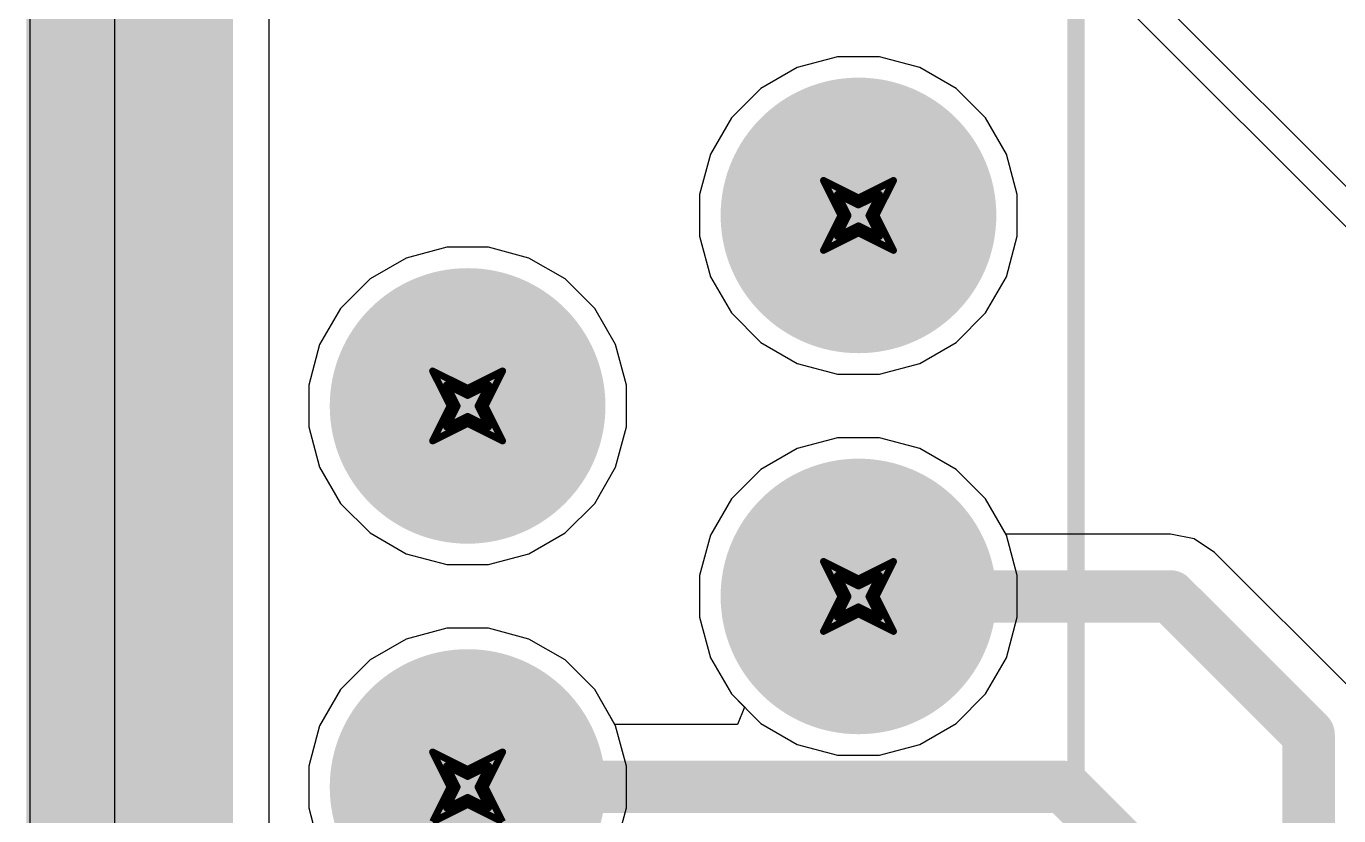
# Model space of a CAD drawing. Header units: inches. Extents: x -7 to 5163, y -3 to 5149.
# Drawn here: x 1.98 to 11.51, y 120.59 to 126.33 of the extents above; entities that cross this region are included whole.
import ezdxf

# ---------------------------------------------------------------- set-up
doc = ezdxf.new("R2010")
doc.units = ezdxf.units.IN
for name, color, linetype in [('Bottom Layer', 5, 'Continuous'), ('Bottom Solder', 6, 'Continuous'), ('Drill Drawing', 1, 'Continuous'), ('GND', 76, 'Continuous'), ('Multi-Layer', 9, 'Continuous'), ('Pad Holes', 156, 'Continuous'), ('PWR', 16, 'Continuous'), ('Top Layer', 1, 'Continuous'), ('Top Overlay', 2, 'Continuous'), ('Top Solder', 216, 'Continuous')]:
    doc.layers.add(name, color=color, linetype=linetype)

# ---------------------------------------------------------------- blocks, each defined once
blk = doc.blocks.new('A_DF_09_A_KG_T2S_55')
at = {"layer": 'Bottom Layer'}
h = blk.add_hatch(color=5, dxfattribs=at)
edge = h.paths.add_edge_path()
edge.add_arc((-5.54, 1.42), 0.9, 0, 360)
h = blk.add_hatch(color=5, dxfattribs=at)
edge = h.paths.add_edge_path()
edge.add_arc((-2.77, 1.42), 0.9, 0, 360)
h = blk.add_hatch(color=5, dxfattribs=at)
edge = h.paths.add_edge_path()
edge.add_arc((-4.155, -1.42), 0.9, 0, 360)
h = blk.add_hatch(color=5, dxfattribs=at)
edge = h.paths.add_edge_path()
edge.add_arc((-1.385, -1.42), 0.9, 0, 360)
at = {"layer": 'Bottom Solder'}
h = blk.add_hatch(color=6, dxfattribs=at)
edge = h.paths.add_edge_path()
edge.add_arc((-5.54, 1.42), 1.0016, 0, 360)
h = blk.add_hatch(color=6, dxfattribs=at)
edge = h.paths.add_edge_path()
edge.add_arc((-2.77, 1.42), 1.0016, 0, 360)
h = blk.add_hatch(color=6, dxfattribs=at)
edge = h.paths.add_edge_path()
edge.add_arc((-4.155, -1.42), 1.0016, 0, 360)
h = blk.add_hatch(color=6, dxfattribs=at)
edge = h.paths.add_edge_path()
edge.add_arc((-1.385, -1.42), 1.0016, 0, 360)
at = {"layer": 'GND'}
h = blk.add_hatch(color=76, dxfattribs=at)
edge = h.paths.add_edge_path()
edge.add_arc((-5.54, 1.42), 0.9, 0, 360)
h = blk.add_hatch(color=76, dxfattribs=at)
edge = h.paths.add_edge_path()
edge.add_arc((-2.77, 1.42), 0.9, 0, 360)
h = blk.add_hatch(color=76, dxfattribs=at)
edge = h.paths.add_edge_path()
edge.add_arc((-4.155, -1.42), 0.9, 0, 360)
h = blk.add_hatch(color=76, dxfattribs=at)
edge = h.paths.add_edge_path()
edge.add_arc((-1.385, -1.42), 0.9, 0, 360)
at = {"layer": 'Multi-Layer'}
h = blk.add_hatch(color=9, dxfattribs=at)
edge = h.paths.add_edge_path()
edge.add_arc((-5.54, 1.42), 0.9, 0, 360)
h = blk.add_hatch(color=9, dxfattribs=at)
edge = h.paths.add_edge_path()
edge.add_arc((-2.77, 1.42), 0.9, 0, 360)
h = blk.add_hatch(color=9, dxfattribs=at)
edge = h.paths.add_edge_path()
edge.add_arc((-4.155, -1.42), 0.9, 0, 360)
h = blk.add_hatch(color=9, dxfattribs=at)
edge = h.paths.add_edge_path()
edge.add_arc((-1.385, -1.42), 0.9, 0, 360)
at = {"layer": 'Pad Holes'}
h = blk.add_hatch(color=7, dxfattribs=at)
edge = h.paths.add_edge_path()
edge.add_arc((-5.54, 1.42), 0.525, 0, 360)
h = blk.add_hatch(color=7, dxfattribs=at)
edge = h.paths.add_edge_path()
edge.add_arc((-2.77, 1.42), 0.525, 0, 360)
h = blk.add_hatch(color=7, dxfattribs=at)
edge = h.paths.add_edge_path()
edge.add_arc((-4.155, -1.42), 0.525, 0, 360)
h = blk.add_hatch(color=7, dxfattribs=at)
edge = h.paths.add_edge_path()
edge.add_arc((-1.385, -1.42), 0.525, 0, 360)
at = {"layer": 'PWR'}
h = blk.add_hatch(color=16, dxfattribs=at)
edge = h.paths.add_edge_path()
edge.add_arc((-5.54, 1.42), 0.9, 0, 360)
h = blk.add_hatch(color=16, dxfattribs=at)
edge = h.paths.add_edge_path()
edge.add_arc((-2.77, 1.42), 0.9, 0, 360)
h = blk.add_hatch(color=16, dxfattribs=at)
edge = h.paths.add_edge_path()
edge.add_arc((-4.155, -1.42), 0.9, 0, 360)
h = blk.add_hatch(color=16, dxfattribs=at)
edge = h.paths.add_edge_path()
edge.add_arc((-1.385, -1.42), 0.9, 0, 360)
at = {"layer": 'Top Layer'}
h = blk.add_hatch(color=1, dxfattribs=at)
edge = h.paths.add_edge_path()
edge.add_arc((-5.54, 1.42), 0.9, 0, 360)
h = blk.add_hatch(color=1, dxfattribs=at)
edge = h.paths.add_edge_path()
edge.add_arc((-2.77, 1.42), 0.9, 0, 360)
h = blk.add_hatch(color=1, dxfattribs=at)
edge = h.paths.add_edge_path()
edge.add_arc((-4.155, -1.42), 0.9, 0, 360)
h = blk.add_hatch(color=1, dxfattribs=at)
edge = h.paths.add_edge_path()
edge.add_arc((-1.385, -1.42), 0.9, 0, 360)
at = {"layer": 'Top Solder'}
h = blk.add_hatch(color=216, dxfattribs=at)
edge = h.paths.add_edge_path()
edge.add_arc((-5.54, 1.42), 1.0016, 0, 360)
h = blk.add_hatch(color=216, dxfattribs=at)
edge = h.paths.add_edge_path()
edge.add_arc((-2.77, 1.42), 1.0016, 0, 360)
h = blk.add_hatch(color=216, dxfattribs=at)
edge = h.paths.add_edge_path()
edge.add_arc((-4.155, -1.42), 1.0016, 0, 360)
h = blk.add_hatch(color=216, dxfattribs=at)
edge = h.paths.add_edge_path()
edge.add_arc((-1.385, -1.42), 1.0016, 0, 360)
at = {"layer": 'Top Overlay'}
blk.add_lwpolyline([(15.405, 3, 0.127, 0.127, 0), (-15.405, 3, 0.127, 0.127, 0)], format="xyseb", dxfattribs=at)

msp = doc.modelspace()

# ---------------------------------------------------------------- linework, layer by layer
at = {"layer": 'Bottom Layer'}
for p, q in [((2.0066, 106.7177), (2.0066, 176.3268)), ((3.7419, 113.1629), (3.7419, 147.1817)), ((7.8721, 123.336), (7.5786, 123.2574)), ((8.1759, 123.336), (7.8721, 123.336)), ((8.4694, 123.2574), (8.1759, 123.336)), ((7.5786, 123.2574), (7.3154, 123.1054)), ((8.7326, 123.1054), (8.4694, 123.2574)), ((7.3154, 123.1054), (7.1006, 122.8906)), ((8.9474, 122.8906), (8.7326, 123.1054)), ((7.1006, 122.8906), (6.9486, 122.6274)), ((9.0994, 122.6274), (8.9474, 122.8906)), ((6.9486, 122.6274), (6.87, 122.3339)), ((9.178, 122.3339), (9.0994, 122.6274)), ((6.87, 122.3339), (6.87, 122.0301)), ((9.178, 122.0301), (9.178, 122.3339)), ((6.87, 122.0301), (6.9486, 121.7366)), ((9.0994, 121.7366), (9.178, 122.0301)), ((5.0321, 121.951), (4.7386, 121.8724)), ((5.3359, 121.951), (5.0321, 121.951)), ((5.6294, 121.8724), (5.3359, 121.951)), ((4.7386, 121.8724), (4.4754, 121.7204)), ((5.8926, 121.7204), (5.6294, 121.8724)), ((4.4754, 121.7204), (4.2606, 121.5056)), ((6.1074, 121.5056), (5.8926, 121.7204)), ((6.9486, 121.7366), (7.1006, 121.4734)), ((8.9474, 121.4734), (9.0994, 121.7366)), ((4.2606, 121.5056), (4.1086, 121.2424)), ((6.2594, 121.2424), (6.1074, 121.5056)), ((7.1006, 121.4734), (7.3154, 121.2586)), ((8.7326, 121.2586), (8.9474, 121.4734)), ((4.1086, 121.2424), (4.03, 120.9489)), ((6.338, 120.9489), (6.2594, 121.2424)), ((7.3154, 121.2586), (7.5786, 121.1066)), ((8.4694, 121.1066), (8.7326, 121.2586)), ((7.5786, 121.1066), (7.8721, 121.028)), ((7.8721, 121.028), (8.1759, 121.028)), ((8.1759, 121.028), (8.4694, 121.1066)), ((4.03, 120.9489), (4.03, 120.6451)), ((6.338, 120.6451), (6.338, 120.9489)), ((4.03, 120.6451), (4.1086, 120.3516)), ((6.2594, 120.3516), (6.338, 120.6451))]:
    msp.add_line(p, q, dxfattribs=at)
msp.add_lwpolyline([(2.8805, 112.8061, 1.2, 1.2, 0), (2.8805, 147.5385, 1.2, 1.2, 0)], format="xyseb", dxfattribs=at)
at = {"layer": 'Drill Drawing'}
for points in [[(7.77, 125.206, 0.0508, 0.0508, 0), (8.024, 125.079, 0.0508, 0.0508, 0)], [(7.77, 125.206, 0.0508, 0.0508, 0), (7.897, 124.952, 0.0508, 0.0508, 0)], [(8.024, 125.079, 0.0508, 0.0508, 0), (8.278, 125.206, 0.0508, 0.0508, 0)], [(8.151, 124.952, 0.0508, 0.0508, 0), (8.278, 125.206, 0.0508, 0.0508, 0)], [(7.8716, 125.1044, 0.0508, 0.0508, 0), (8.024, 125.0282, 0.0508, 0.0508, 0)], [(7.8716, 125.1044, 0.0508, 0.0508, 0), (7.9478, 124.952, 0.0508, 0.0508, 0)], [(8.024, 125.0282, 0.0508, 0.0508, 0), (8.1764, 125.1044, 0.0508, 0.0508, 0)], [(8.1002, 124.952, 0.0508, 0.0508, 0), (8.1764, 125.1044, 0.0508, 0.0508, 0)], [(7.77, 124.698, 0.0508, 0.0508, 0), (7.897, 124.952, 0.0508, 0.0508, 0)], [(7.8716, 124.7996, 0.0508, 0.0508, 0), (7.9478, 124.952, 0.0508, 0.0508, 0)], [(8.1002, 124.952, 0.0508, 0.0508, 0), (8.1764, 124.7996, 0.0508, 0.0508, 0)], [(8.151, 124.952, 0.0508, 0.0508, 0), (8.278, 124.698, 0.0508, 0.0508, 0)], [(7.77, 124.698, 0.0508, 0.0508, 0), (8.024, 124.825, 0.0508, 0.0508, 0)], [(7.8716, 124.7996, 0.0508, 0.0508, 0), (8.024, 124.8758, 0.0508, 0.0508, 0)], [(8.024, 124.8758, 0.0508, 0.0508, 0), (8.1764, 124.7996, 0.0508, 0.0508, 0)], [(8.024, 124.825, 0.0508, 0.0508, 0), (8.278, 124.698, 0.0508, 0.0508, 0)], [(4.93, 123.821, 0.0508, 0.0508, 0), (5.184, 123.694, 0.0508, 0.0508, 0)], [(4.93, 123.821, 0.0508, 0.0508, 0), (5.057, 123.567, 0.0508, 0.0508, 0)], [(5.184, 123.694, 0.0508, 0.0508, 0), (5.438, 123.821, 0.0508, 0.0508, 0)], [(5.311, 123.567, 0.0508, 0.0508, 0), (5.438, 123.821, 0.0508, 0.0508, 0)], [(5.0316, 123.7194, 0.0508, 0.0508, 0), (5.184, 123.6432, 0.0508, 0.0508, 0)], [(5.0316, 123.7194, 0.0508, 0.0508, 0), (5.1078, 123.567, 0.0508, 0.0508, 0)], [(5.184, 123.6432, 0.0508, 0.0508, 0), (5.3364, 123.7194, 0.0508, 0.0508, 0)], [(5.2602, 123.567, 0.0508, 0.0508, 0), (5.3364, 123.7194, 0.0508, 0.0508, 0)], [(4.93, 123.313, 0.0508, 0.0508, 0), (5.057, 123.567, 0.0508, 0.0508, 0)], [(5.0316, 123.4146, 0.0508, 0.0508, 0), (5.1078, 123.567, 0.0508, 0.0508, 0)], [(5.2602, 123.567, 0.0508, 0.0508, 0), (5.3364, 123.4146, 0.0508, 0.0508, 0)], [(5.311, 123.567, 0.0508, 0.0508, 0), (5.438, 123.313, 0.0508, 0.0508, 0)], [(5.0316, 123.4146, 0.0508, 0.0508, 0), (5.184, 123.4908, 0.0508, 0.0508, 0)], [(5.184, 123.4908, 0.0508, 0.0508, 0), (5.3364, 123.4146, 0.0508, 0.0508, 0)], [(4.93, 123.313, 0.0508, 0.0508, 0), (5.184, 123.44, 0.0508, 0.0508, 0)], [(5.184, 123.44, 0.0508, 0.0508, 0), (5.438, 123.313, 0.0508, 0.0508, 0)], [(7.77, 122.436, 0.0508, 0.0508, 0), (8.024, 122.309, 0.0508, 0.0508, 0)], [(7.77, 122.436, 0.0508, 0.0508, 0), (7.897, 122.182, 0.0508, 0.0508, 0)], [(8.024, 122.309, 0.0508, 0.0508, 0), (8.278, 122.436, 0.0508, 0.0508, 0)], [(8.151, 122.182, 0.0508, 0.0508, 0), (8.278, 122.436, 0.0508, 0.0508, 0)], [(7.8716, 122.3344, 0.0508, 0.0508, 0), (8.024, 122.2582, 0.0508, 0.0508, 0)], [(7.8716, 122.3344, 0.0508, 0.0508, 0), (7.9478, 122.182, 0.0508, 0.0508, 0)], [(8.024, 122.2582, 0.0508, 0.0508, 0), (8.1764, 122.3344, 0.0508, 0.0508, 0)], [(8.1002, 122.182, 0.0508, 0.0508, 0), (8.1764, 122.3344, 0.0508, 0.0508, 0)], [(7.77, 121.928, 0.0508, 0.0508, 0), (7.897, 122.182, 0.0508, 0.0508, 0)], [(7.8716, 122.0296, 0.0508, 0.0508, 0), (7.9478, 122.182, 0.0508, 0.0508, 0)], [(8.1002, 122.182, 0.0508, 0.0508, 0), (8.1764, 122.0296, 0.0508, 0.0508, 0)], [(8.151, 122.182, 0.0508, 0.0508, 0), (8.278, 121.928, 0.0508, 0.0508, 0)], [(7.77, 121.928, 0.0508, 0.0508, 0), (8.024, 122.055, 0.0508, 0.0508, 0)], [(7.8716, 122.0296, 0.0508, 0.0508, 0), (8.024, 122.1058, 0.0508, 0.0508, 0)], [(8.024, 122.1058, 0.0508, 0.0508, 0), (8.1764, 122.0296, 0.0508, 0.0508, 0)], [(8.024, 122.055, 0.0508, 0.0508, 0), (8.278, 121.928, 0.0508, 0.0508, 0)], [(4.93, 121.051, 0.0508, 0.0508, 0), (5.184, 120.924, 0.0508, 0.0508, 0)], [(4.93, 121.051, 0.0508, 0.0508, 0), (5.057, 120.797, 0.0508, 0.0508, 0)], [(5.184, 120.924, 0.0508, 0.0508, 0), (5.438, 121.051, 0.0508, 0.0508, 0)], [(5.311, 120.797, 0.0508, 0.0508, 0), (5.438, 121.051, 0.0508, 0.0508, 0)], [(5.0316, 120.9494, 0.0508, 0.0508, 0), (5.184, 120.8732, 0.0508, 0.0508, 0)], [(5.0316, 120.9494, 0.0508, 0.0508, 0), (5.1078, 120.797, 0.0508, 0.0508, 0)], [(5.184, 120.8732, 0.0508, 0.0508, 0), (5.3364, 120.9494, 0.0508, 0.0508, 0)], [(5.2602, 120.797, 0.0508, 0.0508, 0), (5.3364, 120.9494, 0.0508, 0.0508, 0)], [(4.93, 120.543, 0.0508, 0.0508, 0), (5.057, 120.797, 0.0508, 0.0508, 0)], [(5.0316, 120.6446, 0.0508, 0.0508, 0), (5.1078, 120.797, 0.0508, 0.0508, 0)], [(5.0316, 120.6446, 0.0508, 0.0508, 0), (5.184, 120.7208, 0.0508, 0.0508, 0)], [(5.184, 120.7208, 0.0508, 0.0508, 0), (5.3364, 120.6446, 0.0508, 0.0508, 0)], [(5.2602, 120.797, 0.0508, 0.0508, 0), (5.3364, 120.6446, 0.0508, 0.0508, 0)], [(5.311, 120.797, 0.0508, 0.0508, 0), (5.438, 120.543, 0.0508, 0.0508, 0)], [(4.93, 120.543, 0.0508, 0.0508, 0), (5.184, 120.67, 0.0508, 0.0508, 0)], [(5.184, 120.67, 0.0508, 0.0508, 0), (5.438, 120.543, 0.0508, 0.0508, 0)]]:
    msp.add_lwpolyline(points, format="xyseb", dxfattribs=at)
for points in [[(7.7573, 125.206, 0.0254, 0.0254, 1), (7.7827, 125.206, 0.0254, 0.0254, 1)], [(7.7573, 125.206, 0.0254, 0.0254, 1), (7.7827, 125.206, 0.0254, 0.0254, 1)], [(8.2653, 125.206, 0.0254, 0.0254, 1), (8.2907, 125.206, 0.0254, 0.0254, 1)], [(8.2653, 125.206, 0.0254, 0.0254, 1), (8.2907, 125.206, 0.0254, 0.0254, 1)], [(7.8589, 125.1044, 0.0254, 0.0254, 1), (7.8843, 125.1044, 0.0254, 0.0254, 1)], [(7.8589, 125.1044, 0.0254, 0.0254, 1), (7.8843, 125.1044, 0.0254, 0.0254, 1)], [(8.1637, 125.1044, 0.0254, 0.0254, 1), (8.1891, 125.1044, 0.0254, 0.0254, 1)], [(8.1637, 125.1044, 0.0254, 0.0254, 1), (8.1891, 125.1044, 0.0254, 0.0254, 1)], [(8.0113, 125.079, 0.0254, 0.0254, 1), (8.0367, 125.079, 0.0254, 0.0254, 1)], [(8.0113, 125.079, 0.0254, 0.0254, 1), (8.0367, 125.079, 0.0254, 0.0254, 1)], [(8.0113, 125.0282, 0.0254, 0.0254, 1), (8.0367, 125.0282, 0.0254, 0.0254, 1)], [(8.0113, 125.0282, 0.0254, 0.0254, 1), (8.0367, 125.0282, 0.0254, 0.0254, 1)], [(7.8843, 124.952, 0.0254, 0.0254, 1), (7.9097, 124.952, 0.0254, 0.0254, 1)], [(7.8843, 124.952, 0.0254, 0.0254, 1), (7.9097, 124.952, 0.0254, 0.0254, 1)], [(7.9351, 124.952, 0.0254, 0.0254, 1), (7.9605, 124.952, 0.0254, 0.0254, 1)], [(7.9351, 124.952, 0.0254, 0.0254, 1), (7.9605, 124.952, 0.0254, 0.0254, 1)], [(8.0875, 124.952, 0.0254, 0.0254, 1), (8.1129, 124.952, 0.0254, 0.0254, 1)], [(8.0875, 124.952, 0.0254, 0.0254, 1), (8.1129, 124.952, 0.0254, 0.0254, 1)], [(8.1383, 124.952, 0.0254, 0.0254, 1), (8.1637, 124.952, 0.0254, 0.0254, 1)], [(8.1383, 124.952, 0.0254, 0.0254, 1), (8.1637, 124.952, 0.0254, 0.0254, 1)], [(8.0113, 124.8758, 0.0254, 0.0254, 1), (8.0367, 124.8758, 0.0254, 0.0254, 1)], [(8.0113, 124.8758, 0.0254, 0.0254, 1), (8.0367, 124.8758, 0.0254, 0.0254, 1)], [(8.0113, 124.825, 0.0254, 0.0254, 1), (8.0367, 124.825, 0.0254, 0.0254, 1)], [(8.0113, 124.825, 0.0254, 0.0254, 1), (8.0367, 124.825, 0.0254, 0.0254, 1)], [(7.8589, 124.7996, 0.0254, 0.0254, 1), (7.8843, 124.7996, 0.0254, 0.0254, 1)], [(7.8589, 124.7996, 0.0254, 0.0254, 1), (7.8843, 124.7996, 0.0254, 0.0254, 1)], [(8.1637, 124.7996, 0.0254, 0.0254, 1), (8.1891, 124.7996, 0.0254, 0.0254, 1)], [(8.1637, 124.7996, 0.0254, 0.0254, 1), (8.1891, 124.7996, 0.0254, 0.0254, 1)], [(7.7573, 124.698, 0.0254, 0.0254, 1), (7.7827, 124.698, 0.0254, 0.0254, 1)], [(7.7573, 124.698, 0.0254, 0.0254, 1), (7.7827, 124.698, 0.0254, 0.0254, 1)], [(8.2653, 124.698, 0.0254, 0.0254, 1), (8.2907, 124.698, 0.0254, 0.0254, 1)], [(8.2653, 124.698, 0.0254, 0.0254, 1), (8.2907, 124.698, 0.0254, 0.0254, 1)], [(4.9173, 123.821, 0.0254, 0.0254, 1), (4.9427, 123.821, 0.0254, 0.0254, 1)], [(4.9173, 123.821, 0.0254, 0.0254, 1), (4.9427, 123.821, 0.0254, 0.0254, 1)], [(5.4253, 123.821, 0.0254, 0.0254, 1), (5.4507, 123.821, 0.0254, 0.0254, 1)], [(5.4253, 123.821, 0.0254, 0.0254, 1), (5.4507, 123.821, 0.0254, 0.0254, 1)], [(5.0189, 123.7194, 0.0254, 0.0254, 1), (5.0443, 123.7194, 0.0254, 0.0254, 1)], [(5.0189, 123.7194, 0.0254, 0.0254, 1), (5.0443, 123.7194, 0.0254, 0.0254, 1)], [(5.1713, 123.694, 0.0254, 0.0254, 1), (5.1967, 123.694, 0.0254, 0.0254, 1)], [(5.1713, 123.694, 0.0254, 0.0254, 1), (5.1967, 123.694, 0.0254, 0.0254, 1)], [(5.3237, 123.7194, 0.0254, 0.0254, 1), (5.3491, 123.7194, 0.0254, 0.0254, 1)], [(5.3237, 123.7194, 0.0254, 0.0254, 1), (5.3491, 123.7194, 0.0254, 0.0254, 1)], [(5.0443, 123.567, 0.0254, 0.0254, 1), (5.0697, 123.567, 0.0254, 0.0254, 1)], [(5.0443, 123.567, 0.0254, 0.0254, 1), (5.0697, 123.567, 0.0254, 0.0254, 1)], [(5.0951, 123.567, 0.0254, 0.0254, 1), (5.1205, 123.567, 0.0254, 0.0254, 1)], [(5.0951, 123.567, 0.0254, 0.0254, 1), (5.1205, 123.567, 0.0254, 0.0254, 1)], [(5.1713, 123.6432, 0.0254, 0.0254, 1), (5.1967, 123.6432, 0.0254, 0.0254, 1)], [(5.1713, 123.6432, 0.0254, 0.0254, 1), (5.1967, 123.6432, 0.0254, 0.0254, 1)], [(5.2475, 123.567, 0.0254, 0.0254, 1), (5.2729, 123.567, 0.0254, 0.0254, 1)], [(5.2475, 123.567, 0.0254, 0.0254, 1), (5.2729, 123.567, 0.0254, 0.0254, 1)], [(5.2983, 123.567, 0.0254, 0.0254, 1), (5.3237, 123.567, 0.0254, 0.0254, 1)], [(5.2983, 123.567, 0.0254, 0.0254, 1), (5.3237, 123.567, 0.0254, 0.0254, 1)], [(5.1713, 123.4908, 0.0254, 0.0254, 1), (5.1967, 123.4908, 0.0254, 0.0254, 1)], [(5.1713, 123.4908, 0.0254, 0.0254, 1), (5.1967, 123.4908, 0.0254, 0.0254, 1)], [(5.0189, 123.4146, 0.0254, 0.0254, 1), (5.0443, 123.4146, 0.0254, 0.0254, 1)], [(5.0189, 123.4146, 0.0254, 0.0254, 1), (5.0443, 123.4146, 0.0254, 0.0254, 1)], [(5.1713, 123.44, 0.0254, 0.0254, 1), (5.1967, 123.44, 0.0254, 0.0254, 1)], [(5.1713, 123.44, 0.0254, 0.0254, 1), (5.1967, 123.44, 0.0254, 0.0254, 1)], [(5.3237, 123.4146, 0.0254, 0.0254, 1), (5.3491, 123.4146, 0.0254, 0.0254, 1)], [(5.3237, 123.4146, 0.0254, 0.0254, 1), (5.3491, 123.4146, 0.0254, 0.0254, 1)], [(4.9173, 123.313, 0.0254, 0.0254, 1), (4.9427, 123.313, 0.0254, 0.0254, 1)], [(4.9173, 123.313, 0.0254, 0.0254, 1), (4.9427, 123.313, 0.0254, 0.0254, 1)], [(5.4253, 123.313, 0.0254, 0.0254, 1), (5.4507, 123.313, 0.0254, 0.0254, 1)], [(5.4253, 123.313, 0.0254, 0.0254, 1), (5.4507, 123.313, 0.0254, 0.0254, 1)], [(7.7573, 122.436, 0.0254, 0.0254, 1), (7.7827, 122.436, 0.0254, 0.0254, 1)], [(7.7573, 122.436, 0.0254, 0.0254, 1), (7.7827, 122.436, 0.0254, 0.0254, 1)], [(8.2653, 122.436, 0.0254, 0.0254, 1), (8.2907, 122.436, 0.0254, 0.0254, 1)], [(8.2653, 122.436, 0.0254, 0.0254, 1), (8.2907, 122.436, 0.0254, 0.0254, 1)], [(7.8589, 122.3344, 0.0254, 0.0254, 1), (7.8843, 122.3344, 0.0254, 0.0254, 1)], [(7.8589, 122.3344, 0.0254, 0.0254, 1), (7.8843, 122.3344, 0.0254, 0.0254, 1)], [(8.1637, 122.3344, 0.0254, 0.0254, 1), (8.1891, 122.3344, 0.0254, 0.0254, 1)], [(8.1637, 122.3344, 0.0254, 0.0254, 1), (8.1891, 122.3344, 0.0254, 0.0254, 1)], [(8.0113, 122.309, 0.0254, 0.0254, 1), (8.0367, 122.309, 0.0254, 0.0254, 1)], [(8.0113, 122.309, 0.0254, 0.0254, 1), (8.0367, 122.309, 0.0254, 0.0254, 1)], [(8.0113, 122.2582, 0.0254, 0.0254, 1), (8.0367, 122.2582, 0.0254, 0.0254, 1)], [(8.0113, 122.2582, 0.0254, 0.0254, 1), (8.0367, 122.2582, 0.0254, 0.0254, 1)], [(7.8843, 122.182, 0.0254, 0.0254, 1), (7.9097, 122.182, 0.0254, 0.0254, 1)], [(7.8843, 122.182, 0.0254, 0.0254, 1), (7.9097, 122.182, 0.0254, 0.0254, 1)], [(7.9351, 122.182, 0.0254, 0.0254, 1), (7.9605, 122.182, 0.0254, 0.0254, 1)], [(7.9351, 122.182, 0.0254, 0.0254, 1), (7.9605, 122.182, 0.0254, 0.0254, 1)], [(8.0875, 122.182, 0.0254, 0.0254, 1), (8.1129, 122.182, 0.0254, 0.0254, 1)], [(8.0875, 122.182, 0.0254, 0.0254, 1), (8.1129, 122.182, 0.0254, 0.0254, 1)], [(8.1383, 122.182, 0.0254, 0.0254, 1), (8.1637, 122.182, 0.0254, 0.0254, 1)], [(8.1383, 122.182, 0.0254, 0.0254, 1), (8.1637, 122.182, 0.0254, 0.0254, 1)], [(8.0113, 122.1058, 0.0254, 0.0254, 1), (8.0367, 122.1058, 0.0254, 0.0254, 1)], [(8.0113, 122.1058, 0.0254, 0.0254, 1), (8.0367, 122.1058, 0.0254, 0.0254, 1)], [(8.0113, 122.055, 0.0254, 0.0254, 1), (8.0367, 122.055, 0.0254, 0.0254, 1)], [(8.0113, 122.055, 0.0254, 0.0254, 1), (8.0367, 122.055, 0.0254, 0.0254, 1)], [(7.8589, 122.0296, 0.0254, 0.0254, 1), (7.8843, 122.0296, 0.0254, 0.0254, 1)], [(7.8589, 122.0296, 0.0254, 0.0254, 1), (7.8843, 122.0296, 0.0254, 0.0254, 1)], [(8.1637, 122.0296, 0.0254, 0.0254, 1), (8.1891, 122.0296, 0.0254, 0.0254, 1)], [(8.1637, 122.0296, 0.0254, 0.0254, 1), (8.1891, 122.0296, 0.0254, 0.0254, 1)], [(7.7573, 121.928, 0.0254, 0.0254, 1), (7.7827, 121.928, 0.0254, 0.0254, 1)], [(7.7573, 121.928, 0.0254, 0.0254, 1), (7.7827, 121.928, 0.0254, 0.0254, 1)], [(8.2653, 121.928, 0.0254, 0.0254, 1), (8.2907, 121.928, 0.0254, 0.0254, 1)], [(8.2653, 121.928, 0.0254, 0.0254, 1), (8.2907, 121.928, 0.0254, 0.0254, 1)], [(4.9173, 121.051, 0.0254, 0.0254, 1), (4.9427, 121.051, 0.0254, 0.0254, 1)], [(4.9173, 121.051, 0.0254, 0.0254, 1), (4.9427, 121.051, 0.0254, 0.0254, 1)], [(5.4253, 121.051, 0.0254, 0.0254, 1), (5.4507, 121.051, 0.0254, 0.0254, 1)], [(5.4253, 121.051, 0.0254, 0.0254, 1), (5.4507, 121.051, 0.0254, 0.0254, 1)], [(5.0189, 120.9494, 0.0254, 0.0254, 1), (5.0443, 120.9494, 0.0254, 0.0254, 1)], [(5.0189, 120.9494, 0.0254, 0.0254, 1), (5.0443, 120.9494, 0.0254, 0.0254, 1)], [(5.1713, 120.924, 0.0254, 0.0254, 1), (5.1967, 120.924, 0.0254, 0.0254, 1)], [(5.1713, 120.924, 0.0254, 0.0254, 1), (5.1967, 120.924, 0.0254, 0.0254, 1)], [(5.3237, 120.9494, 0.0254, 0.0254, 1), (5.3491, 120.9494, 0.0254, 0.0254, 1)], [(5.3237, 120.9494, 0.0254, 0.0254, 1), (5.3491, 120.9494, 0.0254, 0.0254, 1)], [(5.1713, 120.8732, 0.0254, 0.0254, 1), (5.1967, 120.8732, 0.0254, 0.0254, 1)], [(5.1713, 120.8732, 0.0254, 0.0254, 1), (5.1967, 120.8732, 0.0254, 0.0254, 1)], [(5.0443, 120.797, 0.0254, 0.0254, 1), (5.0697, 120.797, 0.0254, 0.0254, 1)], [(5.0443, 120.797, 0.0254, 0.0254, 1), (5.0697, 120.797, 0.0254, 0.0254, 1)], [(5.0951, 120.797, 0.0254, 0.0254, 1), (5.1205, 120.797, 0.0254, 0.0254, 1)], [(5.0951, 120.797, 0.0254, 0.0254, 1), (5.1205, 120.797, 0.0254, 0.0254, 1)], [(5.1713, 120.7208, 0.0254, 0.0254, 1), (5.1967, 120.7208, 0.0254, 0.0254, 1)], [(5.1713, 120.7208, 0.0254, 0.0254, 1), (5.1967, 120.7208, 0.0254, 0.0254, 1)], [(5.2475, 120.797, 0.0254, 0.0254, 1), (5.2729, 120.797, 0.0254, 0.0254, 1)], [(5.2475, 120.797, 0.0254, 0.0254, 1), (5.2729, 120.797, 0.0254, 0.0254, 1)], [(5.2983, 120.797, 0.0254, 0.0254, 1), (5.3237, 120.797, 0.0254, 0.0254, 1)], [(5.2983, 120.797, 0.0254, 0.0254, 1), (5.3237, 120.797, 0.0254, 0.0254, 1)], [(5.0189, 120.6446, 0.0254, 0.0254, 1), (5.0443, 120.6446, 0.0254, 0.0254, 1)], [(5.0189, 120.6446, 0.0254, 0.0254, 1), (5.0443, 120.6446, 0.0254, 0.0254, 1)], [(5.1713, 120.67, 0.0254, 0.0254, 1), (5.1967, 120.67, 0.0254, 0.0254, 1)], [(5.1713, 120.67, 0.0254, 0.0254, 1), (5.1967, 120.67, 0.0254, 0.0254, 1)], [(5.3237, 120.6446, 0.0254, 0.0254, 1), (5.3491, 120.6446, 0.0254, 0.0254, 1)], [(5.3237, 120.6446, 0.0254, 0.0254, 1), (5.3491, 120.6446, 0.0254, 0.0254, 1)]]:
    msp.add_lwpolyline(points, format="xyseb", close=True, dxfattribs=at)
at = {"layer": 'GND'}
for p, q in [((7.8721, 123.336), (7.5786, 123.2574)), ((8.1759, 123.336), (7.8721, 123.336)), ((8.4694, 123.2574), (8.1759, 123.336)), ((7.5786, 123.2574), (7.3154, 123.1054)), ((8.7326, 123.1054), (8.4694, 123.2574)), ((7.3154, 123.1054), (7.1006, 122.8906)), ((8.9474, 122.8906), (8.7326, 123.1054)), ((7.1006, 122.8906), (6.9486, 122.6274)), ((9.0994, 122.6274), (8.9474, 122.8906)), ((6.9486, 122.6274), (6.87, 122.3339)), ((9.178, 122.3339), (9.0994, 122.6274)), ((6.87, 122.3339), (6.87, 122.0301)), ((9.178, 122.0301), (9.178, 122.3339)), ((6.87, 122.0301), (6.9486, 121.7366)), ((9.0994, 121.7366), (9.178, 122.0301)), ((5.0321, 121.951), (4.7386, 121.8724)), ((5.3359, 121.951), (5.0321, 121.951)), ((5.6294, 121.8724), (5.3359, 121.951)), ((4.7386, 121.8724), (4.4754, 121.7204)), ((5.8926, 121.7204), (5.6294, 121.8724)), ((4.4754, 121.7204), (4.2606, 121.5056)), ((6.1074, 121.5056), (5.8926, 121.7204)), ((6.9486, 121.7366), (7.1006, 121.4734)), ((8.9474, 121.4734), (9.0994, 121.7366)), ((4.2606, 121.5056), (4.1086, 121.2424)), ((6.2594, 121.2424), (6.1074, 121.5056)), ((7.1006, 121.4734), (7.3154, 121.2586)), ((8.7326, 121.2586), (8.9474, 121.4734)), ((4.1086, 121.2424), (4.03, 120.9489)), ((6.338, 120.9489), (6.2594, 121.2424)), ((7.3154, 121.2586), (7.5786, 121.1066)), ((8.4694, 121.1066), (8.7326, 121.2586)), ((7.5786, 121.1066), (7.8721, 121.028)), ((7.8721, 121.028), (8.1759, 121.028)), ((8.1759, 121.028), (8.4694, 121.1066)), ((4.03, 120.9489), (4.03, 120.6451)), ((6.338, 120.6451), (6.338, 120.9489)), ((4.03, 120.6451), (4.1086, 120.3516)), ((6.2594, 120.3516), (6.338, 120.6451))]:
    msp.add_line(p, q, dxfattribs=at)
at = {"layer": 'PWR'}
for p, q in [((7.8721, 126.106), (7.5786, 126.0274)), ((8.1759, 126.106), (7.8721, 126.106)), ((8.4694, 126.0274), (8.1759, 126.106)), ((7.5786, 126.0274), (7.3154, 125.8754)), ((8.7326, 125.8754), (8.4694, 126.0274)), ((7.3154, 125.8754), (7.1006, 125.6606)), ((8.9474, 125.6606), (8.7326, 125.8754)), ((7.1006, 125.6606), (6.9486, 125.3974)), ((9.0994, 125.3974), (8.9474, 125.6606)), ((6.9486, 125.3974), (6.87, 125.1039)), ((9.178, 125.1039), (9.0994, 125.3974)), ((6.87, 125.1039), (6.87, 124.8001)), ((9.178, 124.8001), (9.178, 125.1039)), ((6.87, 124.8001), (6.9486, 124.5066)), ((9.0994, 124.5066), (9.178, 124.8001)), ((4.7386, 124.6424), (4.4754, 124.4904)), ((5.0321, 124.721), (4.7386, 124.6424)), ((5.3359, 124.721), (5.0321, 124.721)), ((5.6294, 124.6424), (5.3359, 124.721)), ((5.8926, 124.4904), (5.6294, 124.6424)), ((4.4754, 124.4904), (4.2606, 124.2756)), ((6.1074, 124.2756), (5.8926, 124.4904)), ((6.9486, 124.5066), (7.1006, 124.2434)), ((8.9474, 124.2434), (9.0994, 124.5066)), ((4.2606, 124.2756), (4.1086, 124.0124)), ((6.2594, 124.0124), (6.1074, 124.2756)), ((7.1006, 124.2434), (7.3154, 124.0286)), ((8.7326, 124.0286), (8.9474, 124.2434)), ((4.1086, 124.0124), (4.03, 123.7189)), ((6.338, 123.7189), (6.2594, 124.0124)), ((7.3154, 124.0286), (7.5786, 123.8766)), ((8.4694, 123.8766), (8.7326, 124.0286)), ((7.5786, 123.8766), (7.8721, 123.798)), ((8.1759, 123.798), (8.4694, 123.8766)), ((7.8721, 123.798), (8.1759, 123.798)), ((4.03, 123.7189), (4.03, 123.4151)), ((6.338, 123.4151), (6.338, 123.7189)), ((4.03, 123.4151), (4.1086, 123.1216)), ((6.2594, 123.1216), (6.338, 123.4151)), ((7.8721, 123.336), (7.5786, 123.2574)), ((8.1759, 123.336), (7.8721, 123.336)), ((8.4694, 123.2574), (8.1759, 123.336)), ((7.5786, 123.2574), (7.3154, 123.1054)), ((8.7326, 123.1054), (8.4694, 123.2574)), ((4.1086, 123.1216), (4.2606, 122.8584)), ((6.1074, 122.8584), (6.2594, 123.1216)), ((7.3154, 123.1054), (7.1006, 122.8906)), ((8.9474, 122.8906), (8.7326, 123.1054)), ((4.2606, 122.8584), (4.4754, 122.6436)), ((5.8926, 122.6436), (6.1074, 122.8584)), ((7.1006, 122.8906), (6.9486, 122.6274)), ((9.0994, 122.6274), (8.9474, 122.8906)), ((4.4754, 122.6436), (4.7386, 122.4916)), ((5.6294, 122.4916), (5.8926, 122.6436)), ((6.9486, 122.6274), (6.87, 122.3339)), ((9.178, 122.3339), (9.0994, 122.6274)), ((4.7386, 122.4916), (5.0321, 122.413)), ((5.3359, 122.413), (5.6294, 122.4916)), ((5.0321, 122.413), (5.3359, 122.413)), ((6.87, 122.3339), (6.87, 122.0301)), ((9.178, 122.0301), (9.178, 122.3339)), ((6.87, 122.0301), (6.9486, 121.7366)), ((9.0994, 121.7366), (9.178, 122.0301)), ((5.0321, 121.951), (4.7386, 121.8724)), ((5.3359, 121.951), (5.0321, 121.951)), ((5.6294, 121.8724), (5.3359, 121.951)), ((4.7386, 121.8724), (4.4754, 121.7204)), ((5.8926, 121.7204), (5.6294, 121.8724)), ((4.4754, 121.7204), (4.2606, 121.5056)), ((6.1074, 121.5056), (5.8926, 121.7204)), ((6.9486, 121.7366), (7.1006, 121.4734)), ((8.9474, 121.4734), (9.0994, 121.7366)), ((4.2606, 121.5056), (4.1086, 121.2424)), ((6.2594, 121.2424), (6.1074, 121.5056)), ((7.1006, 121.4734), (7.3154, 121.2586)), ((8.7326, 121.2586), (8.9474, 121.4734)), ((4.1086, 121.2424), (4.03, 120.9489)), ((6.338, 120.9489), (6.2594, 121.2424)), ((7.3154, 121.2586), (7.5786, 121.1066)), ((8.4694, 121.1066), (8.7326, 121.2586)), ((7.5786, 121.1066), (7.8721, 121.028)), ((7.8721, 121.028), (8.1759, 121.028)), ((8.1759, 121.028), (8.4694, 121.1066)), ((4.03, 120.9489), (4.03, 120.6451)), ((6.338, 120.6451), (6.338, 120.9489)), ((4.03, 120.6451), (4.1086, 120.3516)), ((6.2594, 120.3516), (6.338, 120.6451))]:
    msp.add_line(p, q, dxfattribs=at)
at = {"layer": 'Top Layer'}
for p, q in [((2.6209, 116.3123), (2.6209, 154.2651)), ((12.9286, 123.7996), (10.033, 126.6952)), ((9.8865, 126.5487), (12.7214, 123.7138)), ((7.8721, 123.336), (7.5786, 123.2574)), ((8.1759, 123.336), (7.8721, 123.336)), ((8.4694, 123.2574), (8.1759, 123.336)), ((7.5786, 123.2574), (7.3154, 123.1054)), ((8.7326, 123.1054), (8.4694, 123.2574)), ((7.3154, 123.1054), (7.1006, 122.8906)), ((8.9474, 122.8906), (8.7326, 123.1054)), ((7.1006, 122.8906), (6.9486, 122.6274)), ((9.0949, 122.6352), (8.9474, 122.8906)), ((6.9486, 122.6274), (6.87, 122.3339)), ((10.29, 122.6352), (9.0949, 122.6352)), ((10.4634, 122.6007), (10.29, 122.6352)), ((10.6104, 122.5025), (10.4634, 122.6007)), ((11.615, 121.4979), (10.6104, 122.5025)), ((6.87, 122.3339), (6.87, 122.0301)), ((6.87, 122.0301), (6.9486, 121.7366)), ((5.0321, 121.951), (4.7386, 121.8724)), ((5.3359, 121.951), (5.0321, 121.951)), ((5.6294, 121.8724), (5.3359, 121.951)), ((4.7386, 121.8724), (4.4754, 121.7204)), ((5.8926, 121.7204), (5.6294, 121.8724)), ((4.4754, 121.7204), (4.2606, 121.5056)), ((6.1074, 121.5056), (5.8926, 121.7204)), ((6.9486, 121.7366), (7.1006, 121.4734)), ((4.2606, 121.5056), (4.1086, 121.2424)), ((6.2549, 121.2502), (6.1074, 121.5056)), ((7.1006, 121.4734), (7.1968, 121.3772)), ((7.1968, 121.3772), (7.1442, 121.2502)), ((4.1086, 121.2424), (4.03, 120.9489)), ((7.1442, 121.2502), (6.2549, 121.2502)), ((4.03, 120.9489), (4.03, 120.6451)), ((4.03, 120.6451), (4.1086, 120.3516))]:
    msp.add_line(p, q, dxfattribs=at)
for points in [[(2.1677, 105.6972, 0.381, 0.381, 0), (2.1677, 154.4528, 0.381, 0.381, 0)], [(8.024, 122.182, 0.381, 0.381, 0), (10.29, 122.182, 0.381, 0.381, 0)], [(10.29, 122.182, 0.381, 0.381, 0), (11.2946, 121.1774, 0.381, 0.381, 0)], [(11.2946, 73.77, 0.381, 0.381, 0), (11.2946, 121.1774, 0.381, 0.381, 0)], [(5.184, 120.797, 0.381, 0.381, 0), (9.5163, 120.797, 0.381, 0.381, 0)], [(9.5163, 120.797, 0.381, 0.381, 0), (10.5101, 119.8032, 0.381, 0.381, 0)]]:
    msp.add_lwpolyline(points, format="xyseb", dxfattribs=at)
for points in [[(7.9288, 122.182, 0.1905, 0.1905, 1), (8.1193, 122.182, 0.1905, 0.1905, 1)], [(10.1947, 122.182, 0.1905, 0.1905, 1), (10.3852, 122.182, 0.1905, 0.1905, 1)], [(10.1947, 122.182, 0.1905, 0.1905, 1), (10.3852, 122.182, 0.1905, 0.1905, 1)], [(11.1993, 121.1774, 0.1905, 0.1905, 1), (11.3898, 121.1774, 0.1905, 0.1905, 1)], [(11.1993, 121.1774, 0.1905, 0.1905, 1), (11.3898, 121.1774, 0.1905, 0.1905, 1)], [(5.0888, 120.797, 0.1905, 0.1905, 1), (5.2793, 120.797, 0.1905, 0.1905, 1)], [(9.421, 120.797, 0.1905, 0.1905, 1), (9.6115, 120.797, 0.1905, 0.1905, 1)], [(9.421, 120.797, 0.1905, 0.1905, 1), (9.6115, 120.797, 0.1905, 0.1905, 1)]]:
    msp.add_lwpolyline(points, format="xyseb", close=True, dxfattribs=at)

# ---------------------------------------------------------------- block references
at = {"rotation": 270}
msp.add_blockref('A_DF_09_A_KG_T2S_55', (6.604, 119.412), dxfattribs=at)

doc.saveas('drawing.dxf')
